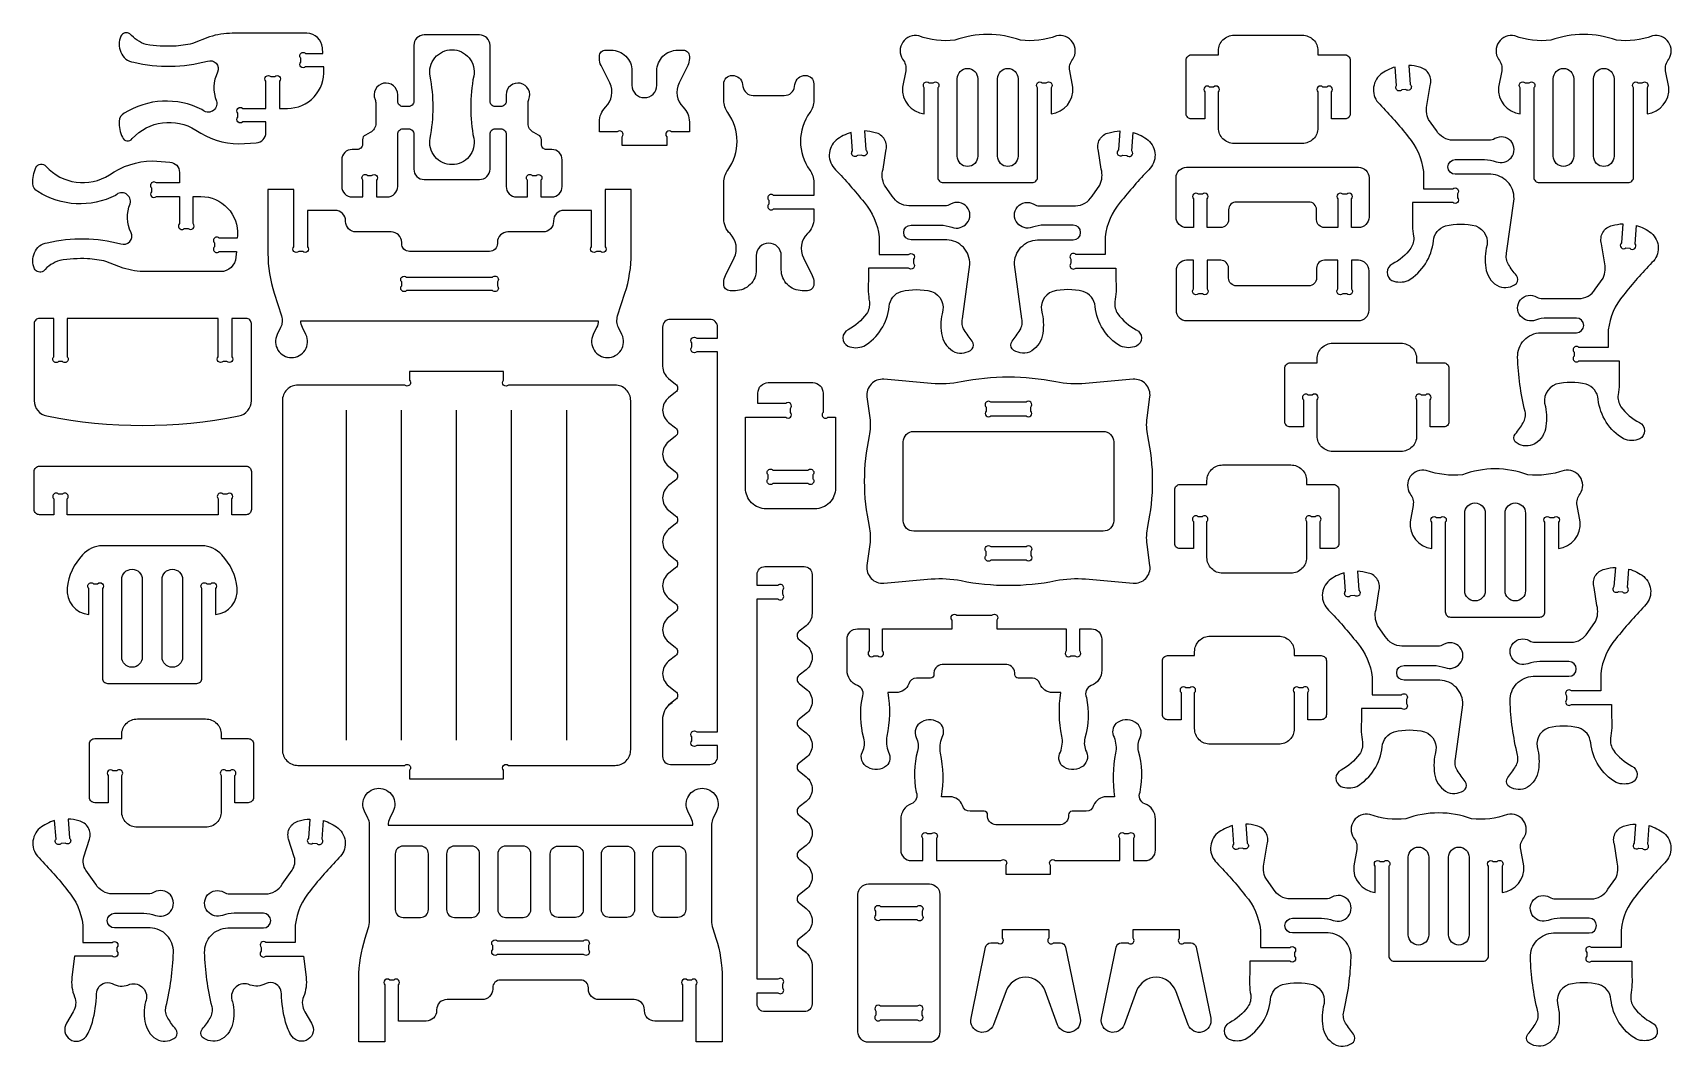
# Model space of a CAD drawing. Extents: x 655.5 to 715.9, y -16.7 to 58.1.
# Drawn here: x 655.5 to 715.9, y 20.7 to 58.1 of the extents above; entities that cross this region are included whole.
import ezdxf

# ---------------------------------------------------------------- set-up
doc = ezdxf.new("R2010")
doc.units = 0
doc.header["$MEASUREMENT"] = 0
doc.layers.add('KONTUR', color=20, linetype='CONTINUOUS')

msp = doc.modelspace()

# ---------------------------------------------------------------- linework, layer by layer
at = {"layer": 'KONTUR'}
for points in [[(664.232, 56.494), (664.378, 56.494, -1), (664.555, 56.317), (664.555, 55.316), (664.847, 55.316, 0.433432), (666.19, 56.75), (666.184, 56.847), (665.518, 56.847, -1), (665.341, 57.024), (665.341, 57.169, -1), (665.518, 57.347), (666.152, 57.347), (666.138, 57.547, 0.395253), (665.563, 58.087), (662.814, 58.087, 0.077687), (661.977, 57.956), (661.343, 57.708, -0.042031), (660.659, 57.611, -0.051106), (659.642, 57.672, -0.13778), (659.034, 58.07, 0.443717), (658.707, 57.982, 0.213303), (658.704, 57.393, 0.283264), (659.179, 57.018, 0.123296), (661.895, 57.059, -0.670336), (662.268, 56.65, 0.213141), (662.232, 55.582, -0.77774), (661.696, 55.272, 0.263991), (658.824, 55.134, 0.272682), (658.644, 54.839, 0.117689), (658.759, 54.25, 0.58058), (659.125, 54.2, -0.364324), (661.471, 54.517, 0.149435), (663.055, 54.003), (663.695, 54.044, 0.395611), (664.055, 54.428), (664.055, 54.816), (663.2, 54.816, -1), (663.023, 54.993), (663.023, 55.139, -1), (663.2, 55.316), (664.055, 55.316), (664.055, 56.317, -1)], [(673.752, 55.644, 0.474116), (673.437, 56.241, 0.474116), (672.915, 55.814), (672.915, 55.577, -0.414214), (672.723, 55.385), (672.511, 55.385, -0.414214), (672.319, 55.577), (672.319, 57.642, 0.414214), (671.934, 58.026), (669.895, 58.026, 0.414214), (669.511, 57.642), (669.511, 55.577, -0.414214), (669.318, 55.385), (669.107, 55.385, -0.414214), (668.915, 55.577), (668.915, 55.814, 0.474116), (668.392, 56.241, 0.474116), (668.078, 55.644, -0.10039), (668.108, 55.494), (668.108, 54.765, -0.283093), (667.897, 54.422), (667.722, 54.334, 0.283093), (667.616, 54.162), (667.616, 53.99, -0.414214), (667.424, 53.798), (667.233, 53.798, 0.414214), (666.848, 53.413), (666.848, 52.436, 0.414214), (667.233, 52.051), (667.631, 52.051), (667.631, 52.666, -1), (667.808, 52.843), (667.954, 52.843, -1), (668.131, 52.666), (668.131, 52.051), (668.53, 52.051, 0.414214), (668.915, 52.436), (668.915, 54.37, -0.414214), (669.107, 54.563), (669.318, 54.563, -0.414214), (669.511, 54.37), (669.511, 53.077, 0.414214), (669.895, 52.692), (671.934, 52.692, 0.414214), (672.319, 53.077), (672.319, 54.37, -0.414214), (672.511, 54.563), (672.723, 54.563, -0.414214), (672.915, 54.37), (672.915, 52.436, 0.414214), (673.3, 52.051), (673.698, 52.051), (673.698, 52.666, -1), (673.875, 52.843), (674.021, 52.843, -1), (674.198, 52.666), (674.198, 52.051), (674.597, 52.051, 0.414214), (674.981, 52.436), (674.981, 53.413, 0.414214), (674.597, 53.798), (674.405, 53.798, -0.414214), (674.213, 53.99), (674.213, 54.162, 0.283093), (674.107, 54.334), (673.933, 54.422, -0.283093), (673.722, 54.765), (673.722, 55.494, -0.10039)], [(690.676, 58.048, 0.088383), (689.467, 57.83, -0.111237), (688.135, 57.988, 0.672511), (687.537, 57.129, -0.226774), (687.652, 56.7), (687.539, 56.097, 0.411397), (688.339, 55.114), (688.339, 56.078, -1), (688.516, 56.255), (688.662, 56.255, -1), (688.839, 56.078), (688.839, 52.772, 0.414214), (689.031, 52.579), (692.32, 52.579, 0.414214), (692.512, 52.772), (692.512, 56.078, -1), (692.689, 56.255), (692.835, 56.255, -1), (693.012, 56.078), (693.012, 55.114, 0.411397), (693.812, 56.097), (693.7, 56.7, -0.226774), (693.815, 57.129, 0.672511), (693.216, 57.988, -0.111237), (691.885, 57.83, 0.088383)], [(712.658, 58.048, 0.088383), (711.449, 57.83, -0.111237), (710.117, 57.988, 0.672511), (709.519, 57.129, -0.226774), (709.634, 56.7), (709.522, 56.097, 0.411397), (710.321, 55.114), (710.321, 56.078, -1), (710.498, 56.255), (710.644, 56.255, -1), (710.821, 56.078), (710.821, 52.772, 0.414214), (711.013, 52.579), (714.302, 52.579, 0.414214), (714.495, 52.772), (714.495, 56.078, -1), (714.672, 56.255), (714.818, 56.255, -1), (714.995, 56.078), (714.995, 55.114, 0.411397), (715.794, 56.097), (715.682, 56.7, -0.226774), (715.797, 57.129, 0.672511), (715.199, 57.988, -0.111237), (713.867, 57.83, 0.088383)], [(670.112, 56.507, -0.471204), (670.915, 57.479, -0.471204), (671.717, 56.507, 0.095585), (671.717, 54.212, -0.471204), (670.915, 53.24, -0.471204), (670.112, 54.212, 0.095585)], [(677.191, 53.949), (677.191, 54.272, 1), (677.014, 54.449), (676.354, 54.449), (676.354, 54.812, -0.201878), (676.585, 55.362, 0.325635), (676.736, 56.255), (676.414, 56.901, -0.116123), (676.354, 57.158), (676.354, 57.235, -0.414214), (676.584, 57.466), (676.785, 57.466, -0.414214), (677.554, 56.697), (677.554, 56.172, 1), (678.474, 56.172), (678.474, 56.697, -0.414214), (679.244, 57.466), (679.444, 57.466, -0.414214), (679.674, 57.235), (679.674, 57.158, -0.116123), (679.614, 56.901), (679.292, 56.255, 0.325635), (679.443, 55.362, -0.201878), (679.674, 54.812), (679.674, 54.449), (679.014, 54.449, 1), (678.837, 54.272), (678.837, 53.949)], [(699.185, 54.598), (699.185, 55.927, 1), (699.008, 56.104), (698.862, 56.104, 1), (698.685, 55.927), (698.685, 54.926), (698.188, 54.926, -0.414214), (697.996, 55.119), (697.996, 57.1, -0.414214), (698.188, 57.293), (699.185, 57.293), (699.185, 57.438, -0.414214), (699.762, 58.015), (702.282, 58.015, -0.414214), (702.858, 57.438), (702.858, 57.293), (703.855, 57.293, -0.414214), (704.047, 57.1), (704.047, 55.119, -0.414214), (703.855, 54.926), (703.358, 54.926), (703.358, 55.927, 1), (703.181, 56.104), (703.036, 56.104, 1), (702.858, 55.927), (702.858, 54.598, -0.414214), (702.282, 54.021), (699.762, 54.021, -0.414214)], [(706.385, 50.597, -0.180382), (706.28, 50.153, -0.114184), (705.599, 49.569, 0.61467), (705.587, 48.964, 0.190419), (706.181, 48.964, 0.236111), (707.117, 50.427, -0.305922), (707.562, 50.983, -0.117873), (708.678, 50.983, -0.410093), (709.065, 50.159, 0.099629), (709.065, 49.331, 0.228734), (709.541, 48.743, 0.269899), (710.178, 48.858, 0.341497), (710.178, 49.147, -0.037711), (709.886, 49.56, -0.201322), (709.816, 49.977), (710.09, 51.982, 0.414214), (709.237, 52.884), (707.922, 52.884, -1), (707.922, 53.426), (708.996, 53.426, -0.088172), (709.431, 53.349, 0.31679), (709.983, 53.497, 0.844509), (709.382, 54.199, -0.139482), (709.168, 54.142), (707.844, 54.142, -0.267949), (707.23, 54.497), (706.941, 54.902, -0.174881), (706.888, 55.498), (706.993, 56.16, 0.443368), (706.601, 56.838, 0.062392), (706.207, 56.902), (706.259, 56.202, -1), (706.096, 56.012), (705.95, 56.001, -1), (705.76, 56.164), (705.71, 56.843, 0.096799), (705.161, 56.564, 0.444682), (705.135, 55.471, -0.025048), (706.187, 54.271, -0.150438), (706.745, 52.991), (706.745, 52.345), (707.83, 52.345, -1), (708.007, 52.168), (708.007, 52.022, -1), (707.83, 51.845), (706.348, 51.845), (706.348, 51.358, 0.057319)], [(684.262, 55.611, -0.158286), (684.115, 55.159, 0.324707), (684.115, 53.039, -0.158286), (684.262, 52.587), (684.262, 52.106), (682.778, 52.106, 1), (682.601, 51.929), (682.601, 51.784, 1), (682.778, 51.606), (684.262, 51.606), (684.262, 51.244, -0.201878), (684.03, 50.694, 0.325635), (683.879, 49.801), (684.201, 49.155, -0.116123), (684.262, 48.898), (684.262, 48.821, -0.414214), (684.031, 48.59), (683.831, 48.59, -0.414214), (683.062, 49.359), (683.062, 49.884, 1), (682.141, 49.884), (682.141, 49.359, -0.414214), (681.372, 48.59), (681.172, 48.59, -0.414214), (680.941, 48.821), (680.941, 48.898, -0.116123), (681.002, 49.155), (681.323, 49.801, 0.325635), (681.172, 50.694, -0.201878), (680.941, 51.244), (680.941, 52.587, -0.158286), (681.088, 53.039, 0.324707), (681.088, 55.159, -0.158286), (680.941, 55.611), (680.941, 56.225, -0.414214), (681.249, 56.532), (681.255, 56.532, -0.373213), (681.635, 56.202), (681.647, 56.122, 0.373213), (682.027, 55.792), (683.175, 55.792, 0.373213), (683.556, 56.122), (683.567, 56.202, -0.373213), (683.948, 56.532), (683.954, 56.532, -0.414214), (684.262, 56.225)], [(689.554, 56.412, -1), (690.31, 56.412), (690.31, 53.551, -1), (689.554, 53.551)], [(691.041, 56.412, -1), (691.797, 56.412), (691.797, 53.551, -1), (691.041, 53.551)], [(711.537, 56.412, -1), (712.292, 56.412), (712.292, 53.551, -1), (711.537, 53.551)], [(713.023, 56.412, -1), (713.779, 56.412), (713.779, 53.551, -1), (713.023, 53.551)], [(686.312, 48.178, -0.180382), (686.207, 47.734, -0.114184), (685.527, 47.15, 0.61467), (685.515, 46.544, 0.190419), (686.108, 46.544, 0.236111), (687.045, 48.007, -0.305922), (687.489, 48.564, -0.117873), (688.606, 48.564, -0.410093), (688.992, 47.74, 0.099629), (688.992, 46.912, 0.228734), (689.468, 46.324, 0.269899), (690.106, 46.439, 0.341497), (690.106, 46.728, -0.037711), (689.813, 47.141, -0.201322), (689.743, 47.557), (690.017, 49.562, 0.414214), (689.165, 50.465), (687.849, 50.465, -1), (687.849, 51.007), (688.923, 51.007, -0.088172), (689.358, 50.93, 0.31679), (689.91, 51.078, 0.844509), (689.31, 51.78, -0.139482), (689.095, 51.723), (687.772, 51.723, -0.267949), (687.157, 52.078), (686.868, 52.483, -0.174881), (686.815, 53.079), (686.92, 53.74, 0.443368), (686.528, 54.419, 0.062392), (686.134, 54.483), (686.186, 53.782, -1), (686.023, 53.593), (685.877, 53.582, -1), (685.688, 53.745), (685.637, 54.423, 0.096799), (685.088, 54.145, 0.444682), (685.062, 53.052, -0.025048), (686.115, 51.851, -0.150438), (686.673, 50.571), (686.673, 49.926), (687.758, 49.926, -1), (687.935, 49.749), (687.935, 49.603, -1), (687.758, 49.426), (686.275, 49.426), (686.275, 48.939, 0.057319)], [(695.369, 48.178, 0.180382), (695.474, 47.734, 0.114184), (696.155, 47.15, -0.61467), (696.166, 46.544, -0.190419), (695.573, 46.544, -0.236111), (694.637, 48.007, 0.305922), (694.192, 48.564, 0.117873), (693.076, 48.564, 0.410093), (692.689, 47.74, -0.099629), (692.689, 46.912, -0.228734), (692.213, 46.324, -0.269899), (691.576, 46.439, -0.341497), (691.576, 46.728, 0.037711), (691.868, 47.141, 0.201322), (691.938, 47.557), (691.664, 49.562, -0.414214), (692.517, 50.465), (693.832, 50.465, 1), (693.832, 51.007), (692.758, 51.007, 0.088172), (692.323, 50.93, -0.31679), (691.771, 51.078, -0.844509), (692.372, 51.78, 0.139482), (692.586, 51.723), (693.91, 51.723, 0.267949), (694.524, 52.078), (694.813, 52.483, 0.174881), (694.866, 53.079), (694.761, 53.74, -0.443368), (695.153, 54.419, -0.062392), (695.547, 54.483), (695.495, 53.782, 1), (695.658, 53.593), (695.804, 53.582, 1), (695.994, 53.745), (696.044, 54.423, -0.096799), (696.593, 54.145, -0.444682), (696.619, 53.052, 0.025048), (695.567, 51.851, 0.150438), (695.009, 50.571), (695.009, 49.926), (693.924, 49.926, 1), (693.747, 49.749), (693.747, 49.603, 1), (693.924, 49.426), (695.406, 49.426), (695.406, 48.939, -0.057319)], [(660.866, 52.064), (660.866, 51.063, 1), (661.043, 50.886), (661.189, 50.886, 1), (661.366, 51.063), (661.366, 52.064), (661.659, 52.064, -0.433432), (663.002, 50.63), (662.996, 50.533), (662.329, 50.533, 1), (662.152, 50.356), (662.152, 50.21, 1), (662.329, 50.033), (662.963, 50.033), (662.95, 49.832, -0.395253), (662.374, 49.293), (659.625, 49.293, -0.077687), (658.789, 49.424), (658.155, 49.672, 0.042031), (657.47, 49.768, 0.051106), (656.454, 49.708, 0.13778), (655.846, 49.31, -0.443717), (655.518, 49.398, -0.213303), (655.516, 49.986, -0.283264), (655.99, 50.361, -0.123296), (658.706, 50.32, 0.670336), (659.079, 50.73, -0.213141), (659.044, 51.798, 0.77774), (658.508, 52.108, -0.263991), (655.636, 52.246, -0.272682), (655.455, 52.541, -0.117689), (655.571, 53.13, -0.58058), (655.937, 53.18, 0.364324), (658.282, 52.863, -0.149435), (659.866, 53.377), (660.506, 53.336, -0.395611), (660.866, 52.952), (660.866, 52.564), (660.012, 52.564, 1), (659.835, 52.387), (659.835, 52.241, 1), (660.012, 52.064)], [(699.271, 50.918), (698.77, 50.918), (698.77, 51.973, 1), (698.593, 52.15), (698.447, 52.15, 1), (698.27, 51.973), (698.27, 50.918), (698.008, 50.918, -0.414214), (697.623, 51.302), (697.623, 52.759, -0.414214), (698.008, 53.144), (704.357, 53.144, -0.414214), (704.742, 52.759), (704.742, 51.302, -0.414214), (704.357, 50.918), (704.095, 50.918), (704.095, 51.973, 1), (703.918, 52.15), (703.772, 52.15, 1), (703.595, 51.973), (703.595, 50.918), (703.094, 50.918, -0.414214), (702.806, 51.206), (702.806, 51.573, 0.414214), (702.517, 51.862), (699.848, 51.862, 0.414214), (699.559, 51.573), (699.559, 51.206, -0.414214)], [(676.568, 52.32), (676.568, 50.214, -1), (676.391, 50.037), (676.245, 50.037, -1), (676.068, 50.214), (676.068, 51.551), (675.047, 51.551, 0.414214), (674.662, 51.167), (674.662, 51.142, -0.414214), (674.278, 50.758), (672.977, 50.758, 0.414214), (672.592, 50.373), (672.592, 50.325, -0.414214), (672.304, 50.037), (669.351, 50.037, -0.414214), (669.062, 50.325), (669.062, 50.373, 0.414214), (668.678, 50.758), (667.377, 50.758, -0.414214), (666.992, 51.142), (666.992, 51.167, 0.414214), (666.608, 51.551), (665.587, 51.551), (665.587, 50.214, -1), (665.41, 50.037), (665.264, 50.037, -1), (665.087, 50.214), (665.087, 52.32), (664.127, 52.32), (664.127, 49.967, 0.077953), (664.358, 48.495), (664.627, 47.657, -0.19395), (664.596, 47.227), (664.47, 46.969, 0.55474), (664.999, 46.121, 0.55474), (665.528, 46.969), (665.401, 47.227, -0.114229), (665.343, 47.48), (676.312, 47.48, -0.114229), (676.253, 47.227), (676.127, 46.969, 0.55474), (676.656, 46.121, 0.55474), (677.185, 46.969), (677.058, 47.227, -0.19395), (677.027, 47.657), (677.297, 48.495, 0.077953), (677.528, 49.967), (677.528, 52.32)], [(713.928, 44.752, 0.180382), (714.033, 44.308, 0.114184), (714.713, 43.724, -0.61467), (714.725, 43.119, -0.190419), (714.132, 43.119, -0.236111), (713.196, 44.582, 0.305922), (712.751, 45.138, 0.117873), (711.634, 45.138, 0.410093), (711.248, 44.315, -0.099629), (711.248, 43.486, -0.228734), (710.772, 42.898, -0.269899), (710.135, 43.013, -0.341497), (710.135, 43.302, 0.037711), (710.427, 43.715, 0.201322), (710.497, 44.132, -0.052119), (710.223, 46.137, -0.414214), (711.075, 47.039), (712.391, 47.039, 1), (712.391, 47.581), (711.317, 47.581, 0.088172), (710.882, 47.504, -0.31679), (710.33, 47.652, -0.844509), (710.93, 48.355, 0.139482), (711.145, 48.297), (712.469, 48.297, 0.267949), (713.083, 48.652), (713.372, 49.057, 0.174881), (713.425, 49.654), (713.32, 50.315, -0.443368), (713.712, 50.993, -0.062392), (714.106, 51.058), (714.054, 50.357, 1), (714.217, 50.167), (714.363, 50.156, 1), (714.552, 50.32), (714.603, 50.998, -0.096799), (715.152, 50.719, -0.444682), (715.178, 49.627, 0.025048), (714.125, 48.426, 0.150438), (713.567, 47.146), (713.567, 46.5), (712.482, 46.5, 1), (712.305, 46.323), (712.305, 46.177, 1), (712.482, 46), (713.965, 46), (713.965, 45.514, -0.057319)], [(699.271, 49.711), (698.77, 49.711), (698.77, 48.655, -1), (698.593, 48.478), (698.447, 48.478, -1), (698.27, 48.655), (698.27, 49.711), (698.008, 49.711, 0.414214), (697.623, 49.326), (697.623, 47.869, 0.414214), (698.008, 47.484), (704.357, 47.484, 0.414214), (704.742, 47.869), (704.742, 49.326, 0.414214), (704.357, 49.711), (704.095, 49.711), (704.095, 48.655, -1), (703.918, 48.478), (703.772, 48.478, -1), (703.595, 48.655), (703.595, 49.711), (703.094, 49.711, 0.414214), (702.806, 49.422), (702.806, 49.055, -0.414214), (702.517, 48.766), (699.848, 48.766, -0.414214), (699.559, 49.055), (699.559, 49.422, 0.414214)], [(672.592, 48.914), (672.592, 48.768, -1), (672.415, 48.591), (669.239, 48.591, -1), (669.062, 48.768), (669.062, 48.914, -1), (669.239, 49.091), (672.415, 49.091, -1)], [(656.729, 47.568), (656.729, 46.152, -1), (656.551, 45.975), (656.406, 45.975, -1), (656.229, 46.152), (656.229, 47.568), (655.7, 47.568, 0.414214), (655.508, 47.376), (655.508, 44.533, 0.358275), (655.973, 43.967, 0.097651), (663.05, 43.967, 0.358275), (663.516, 44.533), (663.516, 47.376, 0.414214), (663.323, 47.568), (662.795, 47.568), (662.795, 46.152, -1), (662.618, 45.975), (662.472, 45.975, -1), (662.295, 46.152), (662.295, 47.568)], [(679.037, 33.399, 0.229334), (678.687, 32.843), (678.687, 31.401, 0.414214), (678.976, 31.112), (680.426, 31.112, 0.414214), (680.715, 31.401), (680.715, 31.808), (679.946, 31.808, -1), (679.769, 31.986), (679.769, 32.131, -1), (679.946, 32.308), (680.715, 32.308), (680.715, 46.337), (679.946, 46.337, -1), (679.769, 46.515), (679.769, 46.66, -1), (679.946, 46.837), (680.715, 46.837), (680.715, 47.245, 0.414214), (680.426, 47.533), (678.976, 47.533, 0.414214), (678.687, 47.245), (678.687, 45.803, 0.229334), (678.906, 45.35), (679.167, 45.144, -0.484131), (679.167, 44.843), (678.907, 44.637, 0.484131), (678.907, 43.73), (679.167, 43.524, -0.484131), (679.167, 43.223), (678.907, 43.017, 0.484131), (678.907, 42.11), (679.167, 41.904, -0.484131), (679.167, 41.602), (678.907, 41.397, 0.484131), (678.907, 40.489), (679.167, 40.284, -0.484131), (679.167, 39.982), (678.907, 39.777, 0.484131), (678.907, 38.869), (679.167, 38.664, -0.484131), (679.167, 38.362), (678.907, 38.157, 0.484131), (678.907, 37.249), (679.167, 37.044, -0.484131), (679.167, 36.742), (678.907, 36.536, 0.484131), (678.907, 35.629), (679.167, 35.423, -0.484131), (679.167, 35.122), (678.907, 34.916, 0.484131), (678.907, 34.009), (679.167, 33.803, -0.484131), (679.167, 33.501), (678.907, 33.296)], [(702.825, 43.234), (702.825, 44.563, 1), (702.648, 44.74), (702.502, 44.74, 1), (702.325, 44.563), (702.325, 43.562), (701.828, 43.562, -0.414214), (701.636, 43.754), (701.636, 45.736, -0.414214), (701.828, 45.928), (702.825, 45.928), (702.825, 46.074, -0.414214), (703.402, 46.651), (705.921, 46.651, -0.414214), (706.498, 46.074), (706.498, 45.928), (707.495, 45.928, -0.414214), (707.687, 45.736), (707.687, 43.754, -0.414214), (707.495, 43.562), (706.998, 43.562), (706.998, 44.563, 1), (706.821, 44.74), (706.675, 44.74, 1), (706.498, 44.563), (706.498, 43.234, -0.414214), (705.921, 42.657), (703.402, 42.657, -0.414214)], [(677.51, 31.654), (677.51, 44.529, 0.414214), (676.933, 45.106), (672.999, 45.106, -1), (672.821, 45.283), (672.821, 45.606), (669.349, 45.606), (669.349, 45.283, -1), (669.172, 45.106), (665.237, 45.106, 0.414214), (664.66, 44.529), (664.66, 31.654, 0.414214), (665.237, 31.077), (669.172, 31.077, -1), (669.349, 30.9), (669.349, 30.577), (672.821, 30.577), (672.821, 30.9, -1), (672.999, 31.077), (676.933, 31.077, 0.414214)], [(686.125, 41.559, 0.05321), (686.303, 39.889, -0.086893), (686.329, 39.226), (686.224, 38.449, 0.481055), (686.847, 37.797), (688.597, 37.953, -0.071729), (689.693, 37.893, 0.09921), (693.191, 37.893, -0.071729), (694.287, 37.953), (696.037, 37.797, 0.481055), (696.66, 38.449), (696.556, 39.226, -0.086893), (696.582, 39.889, 0.05321), (696.76, 41.559, 0.05321), (696.582, 43.23, -0.086893), (696.556, 43.893), (696.66, 44.67, 0.481055), (696.037, 45.321), (694.287, 45.166, -0.071729), (693.191, 45.226, 0.09921), (689.693, 45.226, -0.071729), (688.597, 45.166), (686.847, 45.321, 0.481055), (686.224, 44.67), (686.329, 43.893, -0.086893), (686.303, 43.23, 0.05321)], [(682.511, 40.541, -0.414214), (681.742, 41.31), (681.742, 43.922), (683.226, 43.922, 1), (683.403, 44.099), (683.403, 44.245, 1), (683.226, 44.422), (682.2, 44.422), (682.2, 44.812, -0.414214), (682.585, 45.197), (684.221, 45.197, -0.414214), (684.605, 44.812), (684.605, 44.099, 1), (684.782, 43.922), (685.063, 43.922), (685.063, 41.31, -0.414214), (684.294, 40.541)], [(690.795, 43.972), (692.09, 43.972, 1), (692.267, 44.149), (692.267, 44.295, 1), (692.09, 44.472), (690.795, 44.472, 1), (690.618, 44.295), (690.618, 44.149, 1)], [(694.938, 39.718), (687.946, 39.718, -0.414214), (687.562, 40.103), (687.562, 43.015, -0.414214), (687.946, 43.4), (694.938, 43.4, -0.414214), (695.323, 43.015), (695.323, 40.103, -0.414214)], [(662.795, 40.323), (662.795, 40.907, 1), (662.618, 41.084), (662.472, 41.084, 1), (662.295, 40.907), (662.295, 40.323), (656.729, 40.323), (656.729, 40.907, 1), (656.551, 41.084), (656.406, 41.084, 1), (656.229, 40.907), (656.229, 40.323), (655.7, 40.323, -0.414214), (655.508, 40.516), (655.508, 41.923, -0.414214), (655.7, 42.115), (663.323, 42.115, -0.414214), (663.516, 41.923), (663.516, 40.516, -0.414214), (663.323, 40.323)], [(682.757, 41.973), (684.048, 41.973, -1), (684.225, 41.796), (684.225, 41.65, -1), (684.048, 41.473), (682.757, 41.473, -1), (682.58, 41.65), (682.58, 41.796, -1)], [(698.764, 38.743), (698.764, 40.072, 1), (698.587, 40.249), (698.441, 40.249, 1), (698.264, 40.072), (698.264, 39.072), (697.767, 39.072, -0.414214), (697.575, 39.264), (697.575, 41.246, -0.414214), (697.767, 41.438), (698.764, 41.438), (698.764, 41.584, -0.414214), (699.341, 42.161), (701.86, 42.161, -0.414214), (702.437, 41.584), (702.437, 41.438), (703.434, 41.438, -0.414214), (703.626, 41.246), (703.626, 39.264, -0.414214), (703.434, 39.072), (702.937, 39.072), (702.937, 40.072, 1), (702.76, 40.249), (702.614, 40.249, 1), (702.437, 40.072), (702.437, 38.743, -0.414214), (701.86, 38.167), (699.341, 38.167, -0.414214)], [(709.392, 42.017, 0.088383), (708.183, 41.799, -0.111237), (706.852, 41.957, 0.672511), (706.253, 41.098, -0.226774), (706.368, 40.669), (706.256, 40.066, 0.411397), (707.055, 39.083), (707.055, 40.047, -1), (707.232, 40.224), (707.378, 40.224, -1), (707.555, 40.047), (707.555, 36.74, 0.414214), (707.748, 36.548), (711.037, 36.548, 0.414214), (711.229, 36.74), (711.229, 40.047, -1), (711.406, 40.224), (711.552, 40.224, -1), (711.729, 40.047), (711.729, 39.083, 0.411397), (712.529, 40.066), (712.416, 40.669, -0.226774), (712.531, 41.098, 0.672511), (711.933, 41.957, -0.111237), (710.601, 41.799, 0.088383)], [(708.271, 40.381, -1), (709.027, 40.381), (709.027, 37.52, -1), (708.271, 37.52)], [(709.758, 40.381, -1), (710.513, 40.381), (710.513, 37.52, -1), (709.758, 37.52)], [(661.695, 39.182), (658.022, 39.182, 0.200898), (657.293, 38.844, 0.168545), (656.722, 37.621, 0.411397), (657.522, 36.638), (657.522, 37.602, -1), (657.699, 37.779), (657.845, 37.779, -1), (658.022, 37.602), (658.022, 34.295, 0.414214), (658.214, 34.103), (661.503, 34.103, 0.414214), (661.695, 34.295), (661.695, 37.602, -1), (661.872, 37.779), (662.018, 37.779, -1), (662.195, 37.602), (662.195, 36.638, 0.411397), (662.995, 37.621, 0.168545), (662.424, 38.844, 0.200898)], [(690.795, 39.146), (692.09, 39.146, -1), (692.267, 38.969), (692.267, 38.823, -1), (692.09, 38.646), (690.795, 38.646, -1), (690.618, 38.823), (690.618, 38.969, -1)], [(658.737, 37.936, -1), (659.493, 37.936), (659.493, 35.075, -1), (658.737, 35.075)], [(660.224, 37.936, -1), (660.98, 37.936), (660.98, 35.075, -1), (660.224, 35.075)], [(683.85, 24.276, -0.229334), (684.199, 23.72), (684.199, 22.278, -0.414214), (683.911, 21.99), (682.46, 21.99, -0.414214), (682.172, 22.278), (682.172, 22.686), (682.94, 22.686, 1), (683.117, 22.863), (683.117, 23.008, 1), (682.94, 23.186), (682.172, 23.186), (682.172, 37.215), (682.94, 37.215, 1), (683.117, 37.392), (683.117, 37.537, 1), (682.94, 37.715), (682.172, 37.715), (682.172, 38.122, -0.414214), (682.46, 38.411), (683.911, 38.411, -0.414214), (684.199, 38.122), (684.199, 36.68, -0.229334), (683.98, 36.227), (683.72, 36.022, 0.484131), (683.72, 35.72), (683.98, 35.514, -0.484131), (683.98, 34.607), (683.72, 34.401, 0.484131), (683.72, 34.1), (683.98, 33.894, -0.484131), (683.98, 32.987), (683.72, 32.781, 0.484131), (683.72, 32.479), (683.98, 32.274, -0.484131), (683.98, 31.366), (683.72, 31.161, 0.484131), (683.72, 30.859), (683.98, 30.654, -0.484131), (683.98, 29.746), (683.72, 29.541, 0.484131), (683.72, 29.239), (683.98, 29.034, -0.484131), (683.98, 28.126), (683.72, 27.921, 0.484131), (683.72, 27.619), (683.98, 27.413, -0.484131), (683.98, 26.506), (683.72, 26.3, 0.484131), (683.72, 25.999), (683.98, 25.793, -0.484131), (683.98, 24.886), (683.72, 24.68, 0.484131), (683.72, 24.379), (683.98, 24.173)], [(704.497, 31.932, -0.180382), (704.392, 31.488, -0.114184), (703.711, 30.904, 0.61467), (703.699, 30.299, 0.190419), (704.293, 30.299, 0.236111), (705.229, 31.761, -0.305922), (705.674, 32.318, -0.117873), (706.79, 32.318, -0.410093), (707.177, 31.494, 0.099629), (707.177, 30.666, 0.228734), (707.653, 30.078, 0.269899), (708.29, 30.193, 0.341497), (708.29, 30.482, -0.037711), (707.998, 30.895, -0.201322), (707.928, 31.312), (708.202, 33.316, 0.414214), (707.349, 34.219), (706.034, 34.219, -1), (706.034, 34.761), (707.108, 34.761, -0.088172), (707.543, 34.684, 0.31679), (708.095, 34.832, 0.844509), (707.494, 35.534, -0.139482), (707.28, 35.477), (705.956, 35.477, -0.267949), (705.342, 35.832), (705.053, 36.237, -0.174881), (705, 36.833), (705.105, 37.494, 0.443368), (704.713, 38.173, 0.062392), (704.319, 38.237), (704.371, 37.536, -1), (704.208, 37.347), (704.062, 37.336, -1), (703.872, 37.499), (703.822, 38.178, 0.096799), (703.273, 37.899, 0.444682), (703.247, 36.806, -0.025048), (704.299, 35.606, -0.150438), (704.857, 34.326), (704.857, 33.68), (705.942, 33.68, -1), (706.119, 33.503), (706.119, 33.357, -1), (705.942, 33.18), (704.46, 33.18), (704.46, 32.693, 0.057319)], [(713.651, 32.076, 0.180382), (713.756, 31.632, 0.114184), (714.437, 31.048, -0.61467), (714.449, 30.443, -0.190419), (713.855, 30.443, -0.236111), (712.919, 31.905, 0.305922), (712.474, 32.462, 0.117873), (711.358, 32.462, 0.410093), (710.971, 31.638, -0.099629), (710.971, 30.81, -0.228734), (710.495, 30.222, -0.269899), (709.858, 30.337, -0.341497), (709.858, 30.626, 0.037711), (710.15, 31.039, 0.201322), (710.22, 31.456, -0.052119), (709.946, 33.46, -0.414214), (710.799, 34.363), (712.114, 34.363, 1), (712.114, 34.905), (711.04, 34.905, 0.088172), (710.605, 34.828, -0.31679), (710.053, 34.976, -0.844509), (710.654, 35.678, 0.139482), (710.868, 35.621), (712.192, 35.621, 0.267949), (712.806, 35.976), (713.095, 36.381, 0.174881), (713.148, 36.977), (713.043, 37.638, -0.443368), (713.435, 38.317, -0.062392), (713.829, 38.381), (713.777, 37.68, 1), (713.94, 37.491), (714.086, 37.48, 1), (714.276, 37.643), (714.326, 38.321, -0.096799), (714.875, 38.043, -0.444682), (714.901, 36.95, 0.025048), (713.849, 35.749, 0.150438), (713.291, 34.47), (713.291, 33.824), (712.206, 33.824, 1), (712.029, 33.647), (712.029, 33.501, 1), (712.206, 33.324), (713.688, 33.324), (713.688, 32.837, -0.057319)], [(691.379, 34.794), (688.993, 34.794, 0.416597), (688.691, 34.431, -0.438914), (688.566, 34.294), (688.046, 34.296, 0.358235), (687.768, 34.081, -0.29887), (687.304, 33.761), (686.993, 33.761, -0.094158), (686.956, 32.153, 0.135936), (687.016, 31.564, -0.332095), (686.947, 31.058, -0.307804), (686.251, 31.005, -0.401002), (686.055, 31.575, 0.181945), (686.109, 32.078, -0.117839), (686.055, 33.584, 0.432952), (685.878, 34.02, -0.31016), (685.487, 34.59), (685.487, 35.73, -0.414214), (685.871, 36.114), (686.301, 36.114), (686.301, 35.297, 1), (686.478, 35.12), (686.624, 35.12, 1), (686.801, 35.297), (686.801, 36.114), (689.361, 36.114), (689.361, 36.437, -1), (689.538, 36.614), (690.833, 36.614, -1), (691.01, 36.437), (691.01, 36.114), (693.57, 36.114), (693.57, 35.297, 1), (693.747, 35.12), (693.893, 35.12, 1), (694.07, 35.297), (694.07, 36.114), (694.5, 36.114, -0.414214), (694.884, 35.73), (694.884, 34.59, -0.31016), (694.493, 34.02, 0.432952), (694.316, 33.584, -0.117839), (694.263, 32.078, 0.181945), (694.316, 31.575, -0.401002), (694.12, 31.005, -0.307804), (693.424, 31.058, -0.332095), (693.356, 31.564, 0.135936), (693.415, 32.153, -0.094158), (693.378, 33.761), (693.067, 33.761, -0.29887), (692.604, 34.081, 0.358235), (692.325, 34.296), (691.805, 34.294, -0.438914), (691.68, 34.431, 0.416597)], [(698.308, 32.431), (698.308, 33.76, 1), (698.131, 33.937), (697.985, 33.937, 1), (697.808, 33.76), (697.808, 32.759), (697.311, 32.759, -0.414214), (697.119, 32.952), (697.119, 34.933, -0.414214), (697.311, 35.125), (698.308, 35.125), (698.308, 35.271, -0.414214), (698.885, 35.848), (701.405, 35.848, -0.414214), (701.982, 35.271), (701.982, 35.125), (702.978, 35.125, -0.414214), (703.17, 34.933), (703.17, 32.952, -0.414214), (702.978, 32.759), (702.482, 32.759), (702.482, 33.76, 1), (702.304, 33.937), (702.159, 33.937, 1), (701.982, 33.76), (701.982, 32.431, -0.414214), (701.405, 31.854), (698.885, 31.854, -0.414214)], [(658.734, 29.371), (658.734, 30.7, 1), (658.557, 30.877), (658.411, 30.877, 1), (658.234, 30.7), (658.234, 29.699), (657.738, 29.699, -0.414214), (657.545, 29.891), (657.545, 31.873, -0.414214), (657.738, 32.065), (658.734, 32.065), (658.734, 32.211, -0.414214), (659.311, 32.788), (661.831, 32.788, -0.414214), (662.408, 32.211), (662.408, 32.065), (663.404, 32.065, -0.414214), (663.597, 31.873), (663.597, 29.891, -0.414214), (663.404, 29.699), (662.908, 29.699), (662.908, 30.7, 1), (662.731, 30.877), (662.585, 30.877, 1), (662.408, 30.7), (662.408, 29.371, -0.414214), (661.831, 28.794), (659.311, 28.794, -0.414214)], [(693.359, 28.884), (690.974, 28.884, -0.416597), (690.672, 29.247, 0.438914), (690.547, 29.384), (690.027, 29.382, -0.358235), (689.748, 29.597, 0.29887), (689.285, 29.917), (688.974, 29.917, 0.094158), (688.937, 31.525, -0.135936), (688.996, 32.114, 0.332095), (688.928, 32.62, 0.307804), (688.232, 32.673, 0.401002), (688.036, 32.103, -0.181945), (688.089, 31.6, 0.117839), (688.036, 30.094, -0.432952), (687.859, 29.658, 0.31016), (687.468, 29.088), (687.468, 27.948, 0.414214), (687.852, 27.564), (688.282, 27.564), (688.282, 28.381, -1), (688.459, 28.558), (688.605, 28.558, -1), (688.782, 28.381), (688.782, 27.564), (691.165, 27.564, -1), (691.342, 27.387), (691.342, 27.064), (692.991, 27.064), (692.991, 27.387, -1), (693.168, 27.564), (695.551, 27.564), (695.551, 28.381, -1), (695.728, 28.558), (695.874, 28.558, -1), (696.051, 28.381), (696.051, 27.564), (696.481, 27.564, 0.414214), (696.865, 27.948), (696.865, 29.088, 0.31016), (696.474, 29.658, -0.432952), (696.297, 30.094, 0.117839), (696.243, 31.6, -0.181945), (696.297, 32.103, 0.401002), (696.101, 32.673, 0.307804), (695.405, 32.62, 0.332095), (695.336, 32.114, -0.135936), (695.396, 31.525, 0.094158), (695.359, 29.917), (695.048, 29.917, 0.29887), (694.584, 29.597, -0.358235), (694.306, 29.382), (693.786, 29.384, 0.438914), (693.661, 29.247, -0.416597)], [(679.924, 20.874), (679.924, 22.979, 1), (679.747, 23.157), (679.601, 23.157, 1), (679.424, 22.979), (679.424, 21.642), (678.403, 21.642, -0.414214), (678.018, 22.026), (678.018, 22.051, 0.414214), (677.634, 22.435), (676.333, 22.435, -0.414214), (675.948, 22.82), (675.948, 22.868, 0.414214), (675.66, 23.157), (674.183, 23.157), (672.707, 23.157, 0.414214), (672.418, 22.868), (672.418, 22.82, -0.414214), (672.034, 22.435), (670.733, 22.435, 0.414214), (670.348, 22.051), (670.348, 22.026, -0.414214), (669.964, 21.642), (668.943, 21.642), (668.943, 22.979, 1), (668.766, 23.157), (668.62, 23.157, 1), (668.443, 22.979), (668.443, 20.874), (667.483, 20.874), (667.483, 23.226, -0.077953), (667.714, 24.698), (667.829, 25.055, 0.077953), (667.875, 25.349), (667.875, 28.913, 0.09608), (667.818, 29.125), (667.691, 29.383, -0.55474), (668.22, 30.231, -0.55474), (668.749, 29.383), (668.623, 29.125, 0.114229), (668.564, 28.872), (679.803, 28.872, 0.114229), (679.744, 29.125), (679.618, 29.383, -0.55474), (680.147, 30.231, -0.55474), (680.675, 29.383), (680.549, 29.125, 0.09608), (680.492, 28.913), (680.492, 25.349, 0.077953), (680.538, 25.055), (680.653, 24.698, -0.077953), (680.884, 23.226), (680.884, 20.874)], [(657.297, 24.539), (658.382, 24.539, -1), (658.559, 24.362), (658.559, 24.216, -1), (658.382, 24.039), (656.994, 24.039), (656.899, 23.262, 0.127457), (656.995, 22.538, -0.24599), (656.942, 21.988), (656.696, 21.561, 0.95683), (657.419, 21.072, 0.082114), (657.656, 21.603, 0.051047), (657.811, 22.647, -0.333842), (658.12, 23.057, -0.160842), (658.457, 22.989, 0.220914), (659.035, 23.001, -0.628977), (659.616, 22.353, 0.137758), (659.616, 21.525, 0.228734), (660.092, 20.937, 0.269899), (660.729, 21.052, 0.341497), (660.729, 21.341, -0.037711), (660.437, 21.754, -0.201322), (660.367, 22.171, 0.052119), (660.641, 24.175, 0.414214), (659.789, 25.078), (658.473, 25.078, -1), (658.473, 25.62), (659.547, 25.62, -0.088172), (659.982, 25.543, 0.31679), (660.534, 25.691, 0.844509), (659.934, 26.393, -0.139482), (659.719, 26.336), (658.396, 26.336, -0.267949), (657.781, 26.691), (657.417, 27.208, -0.22812), (657.335, 27.703), (657.544, 28.353, 0.443368), (657.152, 29.032, 0.062392), (656.758, 29.096), (656.81, 28.395, -1), (656.647, 28.206), (656.501, 28.195, -1), (656.312, 28.358), (656.261, 29.037, 0.096799), (655.712, 28.758, 0.444682), (655.686, 27.665, -0.025048), (656.739, 26.465, -0.150438), (657.297, 25.185)], [(665.138, 24.539), (664.053, 24.539, 1), (663.876, 24.362), (663.876, 24.216, 1), (664.053, 24.039), (665.441, 24.039), (665.536, 23.262, -0.127457), (665.439, 22.538, 0.24599), (665.493, 21.988), (665.739, 21.561, -0.95683), (665.016, 21.072, -0.082114), (664.779, 21.603, -0.051047), (664.624, 22.647, 0.333842), (664.315, 23.057, 0.160842), (663.978, 22.989, -0.220914), (663.4, 23.001, 0.628977), (662.819, 22.353, -0.137758), (662.819, 21.525, -0.228734), (662.343, 20.937, -0.269899), (661.705, 21.052, -0.341497), (661.705, 21.341, 0.037711), (661.997, 21.754, 0.201322), (662.068, 22.171, -0.052119), (661.793, 24.175, -0.414214), (662.646, 25.078), (663.962, 25.078, 1), (663.962, 25.62), (662.888, 25.62, 0.088172), (662.453, 25.543, -0.31679), (661.901, 25.691, -0.844509), (662.501, 26.393, 0.139482), (662.716, 26.336), (664.039, 26.336, 0.267949), (664.654, 26.691), (665.018, 27.208, 0.22812), (665.1, 27.703), (664.891, 28.353, -0.443368), (665.283, 29.032, -0.062392), (665.677, 29.096), (665.624, 28.395, 1), (665.788, 28.206), (665.933, 28.195, 1), (666.123, 28.358), (666.173, 29.037, -0.096799), (666.723, 28.758, -0.444682), (666.748, 27.665, 0.025048), (665.696, 26.465, 0.150438), (665.138, 25.185)], [(707.311, 29.322, 0.088383), (706.102, 29.104, -0.111237), (704.77, 29.262, 0.672511), (704.172, 28.403, -0.226774), (704.287, 27.974), (704.175, 27.371, 0.411397), (704.974, 26.388), (704.974, 27.352, -1), (705.151, 27.529), (705.297, 27.529, -1), (705.474, 27.352), (705.474, 24.045, 0.414214), (705.666, 23.853), (708.955, 23.853, 0.414214), (709.148, 24.045), (709.148, 27.352, -1), (709.325, 27.529), (709.471, 27.529, -1), (709.648, 27.352), (709.648, 26.388, 0.411397), (710.447, 27.371), (710.335, 27.974, -0.226774), (710.45, 28.403, 0.672511), (709.852, 29.262, -0.111237), (708.52, 29.104, 0.088383)], [(700.376, 22.606, -0.180382), (700.271, 22.162, -0.114184), (699.59, 21.578, 0.61467), (699.579, 20.973, 0.190419), (700.172, 20.973, 0.236111), (701.108, 22.436, -0.305922), (701.553, 22.993, -0.117873), (702.669, 22.993, -0.410093), (703.056, 22.169, 0.099629), (703.056, 21.34, 0.228734), (703.532, 20.752, 0.269899), (704.169, 20.868, 0.341497), (704.169, 21.156, -0.037711), (703.877, 21.569, -0.201322), (703.807, 21.986, 0.052119), (704.081, 23.991, 0.414214), (703.229, 24.893), (701.913, 24.893, -1), (701.913, 25.436), (702.987, 25.436, -0.088172), (703.422, 25.358, 0.31679), (703.974, 25.506, 0.844509), (703.373, 26.209, -0.139482), (703.159, 26.151), (701.835, 26.151, -0.267949), (701.221, 26.506), (700.932, 26.911, -0.174881), (700.879, 27.508), (700.984, 28.169, 0.443368), (700.592, 28.848, 0.062392), (700.198, 28.912), (700.25, 28.211, -1), (700.087, 28.021), (699.941, 28.01, -1), (699.751, 28.174), (699.701, 28.852, 0.096799), (699.152, 28.574, 0.444682), (699.126, 27.481, -0.025048), (700.179, 26.28, -0.150438), (700.736, 25), (700.736, 24.355), (701.821, 24.355, -1), (701.998, 24.178), (701.998, 24.032, -1), (701.821, 23.855), (700.339, 23.855), (700.339, 23.368, 0.057319)], [(714.398, 22.606, 0.180382), (714.502, 22.162, 0.114184), (715.183, 21.578, -0.61467), (715.195, 20.973, -0.190419), (714.602, 20.973, -0.236111), (713.665, 22.436, 0.305922), (713.221, 22.993, 0.117873), (712.104, 22.993, 0.410093), (711.718, 22.169, -0.099629), (711.718, 21.34, -0.228734), (711.242, 20.752, -0.269899), (710.604, 20.868, -0.341497), (710.604, 21.156, 0.037711), (710.897, 21.569, 0.201322), (710.967, 21.986, -0.052119), (710.693, 23.991, -0.414214), (711.545, 24.893), (712.861, 24.893, 1), (712.861, 25.436), (711.787, 25.436, 0.088172), (711.352, 25.358, -0.31679), (710.8, 25.506, -0.844509), (711.4, 26.209, 0.139482), (711.615, 26.151), (712.938, 26.151, 0.267949), (713.553, 26.506), (713.842, 26.911, 0.174881), (713.895, 27.508), (713.79, 28.169, -0.443368), (714.182, 28.848, -0.062392), (714.576, 28.912), (714.524, 28.211, 1), (714.687, 28.021), (714.833, 28.01, 1), (715.022, 28.174), (715.073, 28.852, -0.096799), (715.622, 28.574, -0.444682), (715.648, 27.481, 0.025048), (714.595, 26.28, 0.150438), (714.037, 25), (714.037, 24.355), (712.952, 24.355, 1), (712.775, 24.178), (712.775, 24.032, 1), (712.952, 23.855), (714.435, 23.855), (714.435, 23.368, -0.057319)], [(669.756, 28.095), (669.114, 28.095, 0.414214), (668.826, 27.807), (668.826, 25.758, 0.414214), (669.114, 25.469), (669.756, 25.469, 0.414214), (670.045, 25.758), (670.045, 27.807, 0.414214)], [(671.647, 28.095), (671.005, 28.095, 0.414214), (670.717, 27.807), (670.717, 25.758, 0.414214), (671.005, 25.469), (671.647, 25.469, 0.414214), (671.936, 25.758), (671.936, 27.807, 0.414214)], [(673.538, 28.095), (672.896, 28.095, 0.414214), (672.607, 27.807), (672.607, 25.758, 0.414214), (672.896, 25.469), (673.538, 25.469, 0.414214), (673.826, 25.758), (673.826, 27.807, 0.414214)], [(674.829, 28.095), (675.471, 28.095, -0.414214), (675.759, 27.807), (675.759, 25.758, -0.414214), (675.471, 25.469), (674.829, 25.469, -0.414214), (674.54, 25.758), (674.54, 27.807, -0.414214)], [(676.72, 28.095), (677.362, 28.095, -0.414214), (677.65, 27.807), (677.65, 25.758, -0.414214), (677.362, 25.469), (676.72, 25.469, -0.414214), (676.431, 25.758), (676.431, 27.807, -0.414214)], [(678.61, 28.095), (679.253, 28.095, -0.414214), (679.541, 27.807), (679.541, 25.758, -0.414214), (679.253, 25.469), (678.61, 25.469, -0.414214), (678.322, 25.758), (678.322, 27.807, -0.414214)], [(706.19, 27.686, -1), (706.945, 27.686), (706.945, 24.825, -1), (706.19, 24.825)], [(707.676, 27.686, -1), (708.432, 27.686), (708.432, 24.825, -1), (707.676, 24.825)], [(685.892, 21.245), (685.892, 26.317, -0.414214), (686.277, 26.701), (688.526, 26.701, -0.414214), (688.91, 26.317), (688.91, 21.245, -0.414214), (688.526, 20.861), (686.277, 20.861, -0.414214)], [(688.077, 25.375), (686.726, 25.375, -1), (686.549, 25.552), (686.549, 25.698, -1), (686.726, 25.875), (688.077, 25.875, -1), (688.254, 25.698), (688.254, 25.552, -1)], [(690.89, 21.507, -0.926264), (690.061, 21.744), (690.598, 24.373, -0.356279), (690.787, 24.527), (691.044, 24.527, 1), (691.221, 24.704), (691.221, 25.027), (692.927, 25.027), (692.927, 24.704, 1), (693.104, 24.527), (693.361, 24.527, -0.356279), (693.549, 24.373), (694.087, 21.744, -0.926264), (693.257, 21.507), (692.795, 22.755, 0.695938), (691.353, 22.755)], [(695.705, 21.507, -0.926264), (694.876, 21.744), (695.413, 24.373, -0.356279), (695.602, 24.527), (695.859, 24.527, 1), (696.036, 24.704), (696.036, 25.027), (697.742, 25.027), (697.742, 24.704, 1), (697.919, 24.527), (698.176, 24.527, -0.356279), (698.364, 24.373), (698.902, 21.744, -0.926264), (698.072, 21.507), (697.61, 22.755, 0.695938), (696.168, 22.755)], [(675.771, 24.102), (672.595, 24.102, -1), (672.418, 24.279), (672.418, 24.425, -1), (672.595, 24.602), (675.771, 24.602, -1), (675.948, 24.425), (675.948, 24.279, -1)], [(688.077, 22.187), (686.726, 22.187, 1), (686.549, 22.01), (686.549, 21.864, 1), (686.726, 21.687), (688.077, 21.687, 1), (688.254, 21.864), (688.254, 22.01, 1)]]:
    msp.add_lwpolyline(points, format="xyb", close=True, dxfattribs=at)
for points in [[(667.021, 32.006), (667.021, 44.178)], [(669.053, 32.006), (669.053, 44.178)], [(671.085, 32.006), (671.085, 44.178)], [(673.117, 32.006), (673.117, 44.178)], [(675.149, 32.006), (675.149, 44.178)], [(683.72, 34.1), (683.98, 33.894)], [(683.72, 32.479), (683.98, 32.274)], [(683.72, 30.859), (683.98, 30.654)], [(683.72, 29.239), (683.98, 29.034)], [(683.72, 27.619), (683.98, 27.413)], [(683.72, 25.999), (683.98, 25.793)]]:
    msp.add_lwpolyline(points, dxfattribs=at)

doc.saveas('drawing.dxf')
